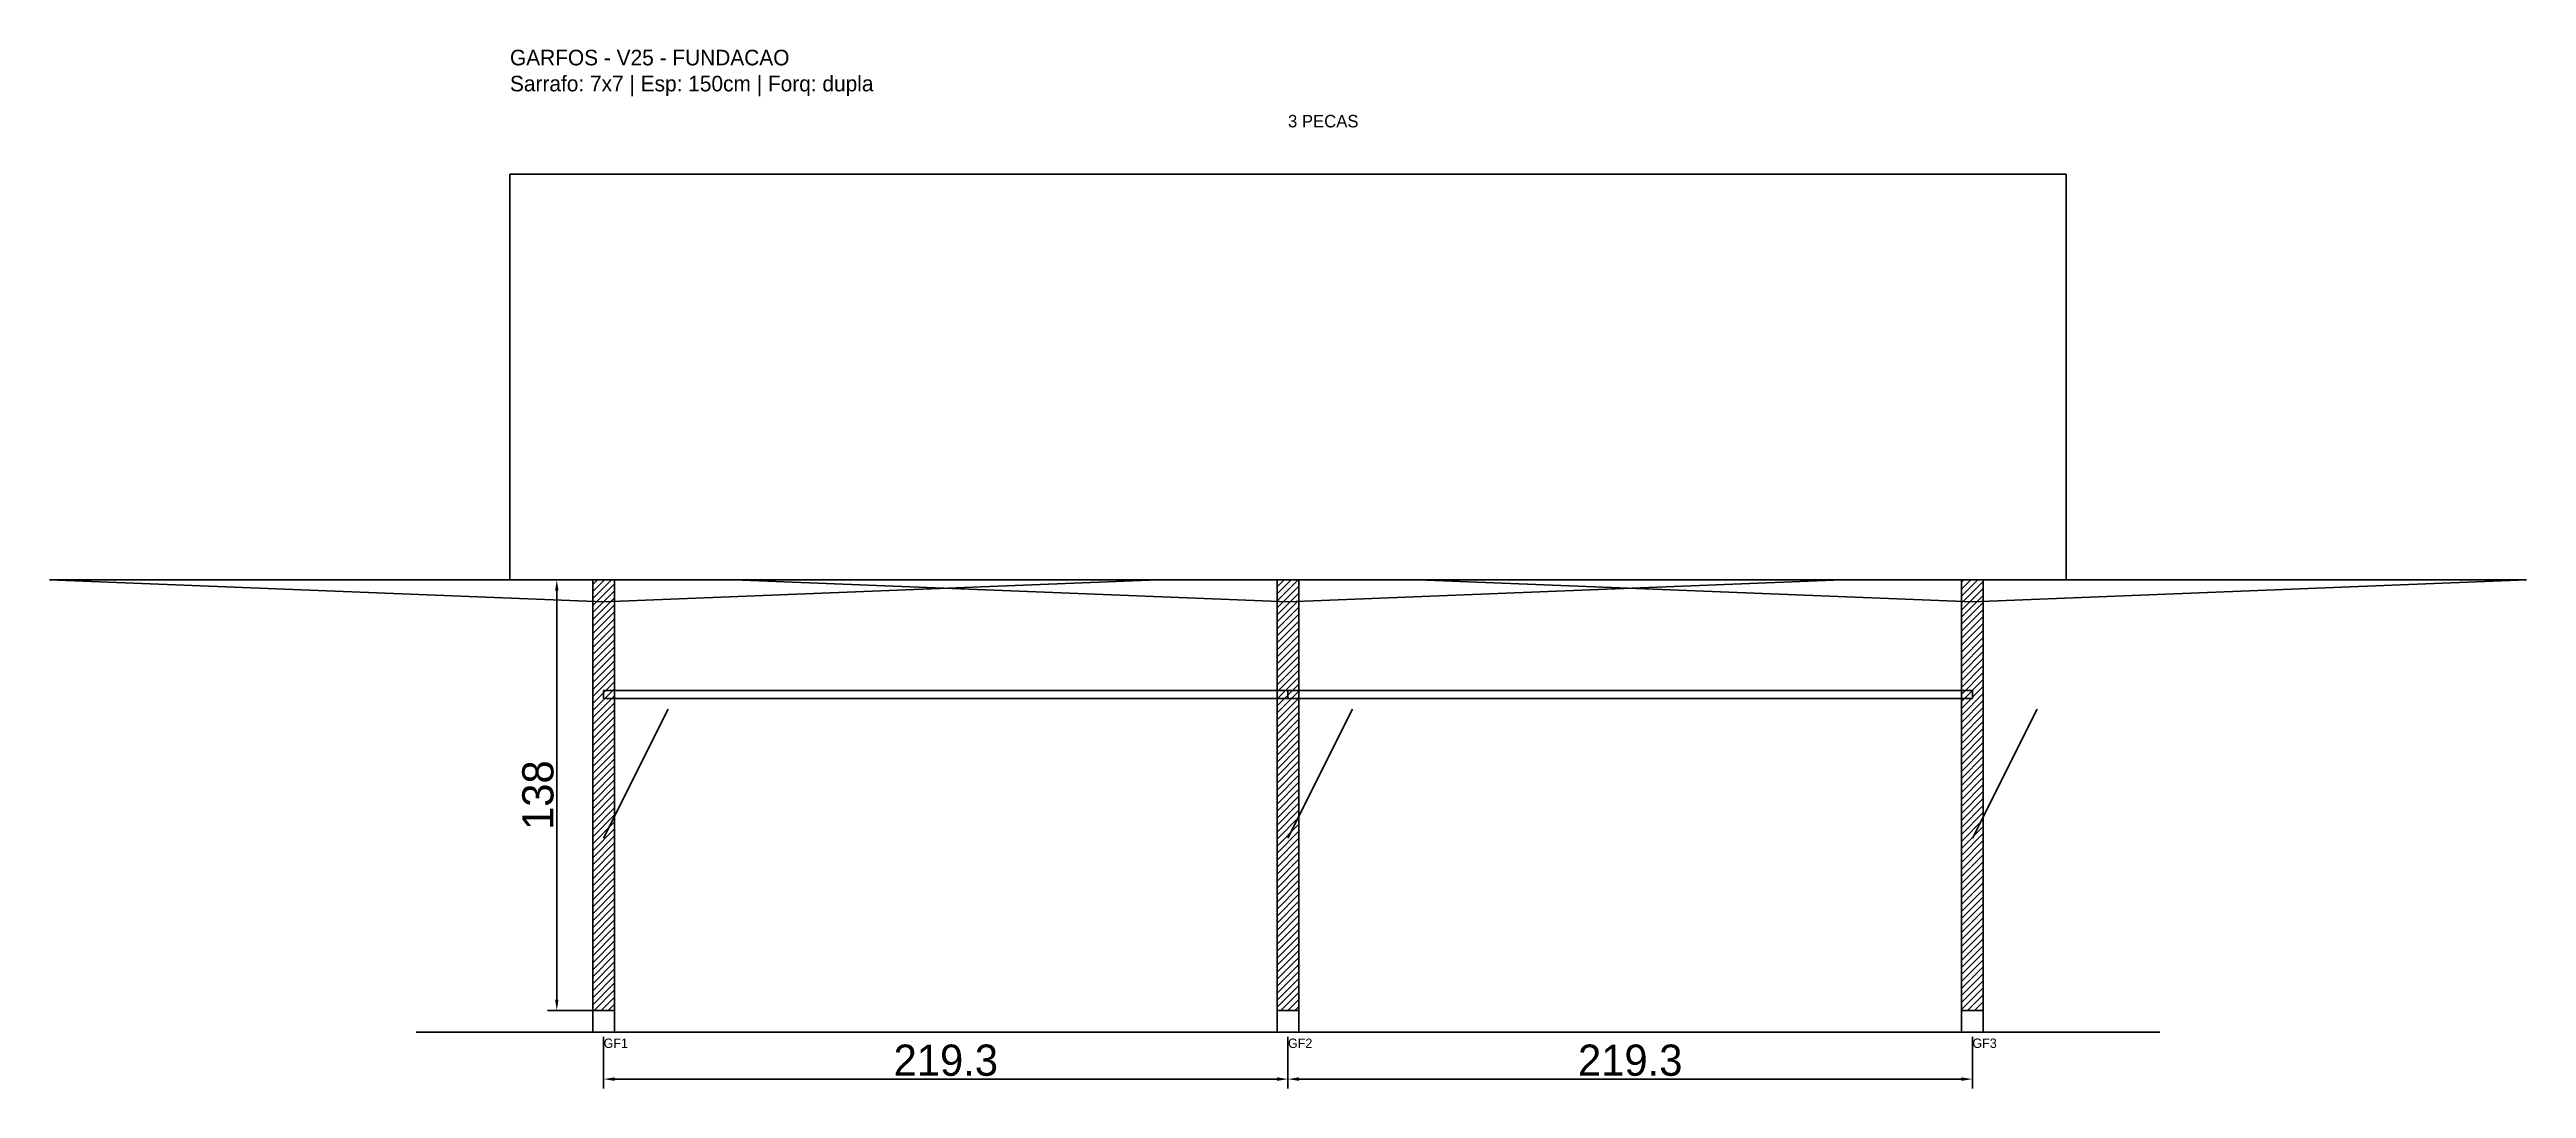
# Model space of a CAD drawing. Header units: metres. Extents: x -148 to 646, y -25 to 308.
import ezdxf

# ---------------------------------------------------------------- set-up
doc = ezdxf.new("R2010")
doc.units = ezdxf.units.M
for name, color, linetype in [('BARRA_ANCORAGEM', 1, 'Continuous'), ('COTA', 241, 'Continuous'), ('GARFOS OK', 3, 'Continuous'), ('NOME DA VIGA', 6, 'Continuous'), ('SARR_7x7', 40, 'Continuous'), ('TIRAS REESCORAMENTO', 252, 'Continuous'), ('VIGAS', 3, 'Continuous')]:
    doc.layers.add(name, color=color, linetype=linetype)
doc.dimstyles.new('EZ DXF', dxfattribs={"dimtxt": 10, "dimasz": 3.5, "dimexe": 3, "dimexo": 1.5, "dimgap": 1, "dimtad": 1, "dimdec": 1, "dimdsep": 46, "dimcen": 2.5, "dimazin": 3, "dimtfac": 1, "dimtmove": 0, "dimatfit": 3})

# ---------------------------------------------------------------- blocks, each defined once
blk = doc.blocks.new('_CLOSEDFILLED')
at = {"color": 0, "linetype": 'BYBLOCK'}
blk.add_solid([(-1, 0.16), (0, 0), (-1, -0.16)], dxfattribs=at)
blk = doc.blocks.new('*D2')
for p, q in [((30, -8.5), (30, -25)), ((249.25, -8.5), (249.25, -25)), ((33.5, -22), (245.75, -22))]:
    blk.add_line(p, q)
at = {"layer": 'Defpoints'}
for p in [(30, -7), (249.25, -7), (30, -22)]:
    blk.add_point(p, dxfattribs=at)
at = {"layer": 'COTA', "xscale": 3.5, "yscale": 3.5, "rotation": 180}
blk.add_blockref('_CLOSEDFILLED', (30, -22), dxfattribs=at)
at = {"layer": 'COTA', "xscale": 3.5, "yscale": 3.5}
blk.add_blockref('_CLOSEDFILLED', (249.25, -22), dxfattribs=at)
at = {"layer": 'COTA', "insert": (139.63, -16), "char_height": 10, "attachment_point": 5}
blk.add_mtext('219.3', dxfattribs=at)
blk = doc.blocks.new('*D3')
for p, q in [((249.25, -8.5), (249.25, -25)), ((468.5, -8.5), (468.5, -25)), ((252.75, -22), (465, -22))]:
    blk.add_line(p, q)
at = {"layer": 'Defpoints'}
for p in [(249.25, -7), (468.5, -7), (249.25, -22)]:
    blk.add_point(p, dxfattribs=at)
at = {"layer": 'COTA', "xscale": 3.5, "yscale": 3.5, "rotation": 180}
blk.add_blockref('_CLOSEDFILLED', (249.25, -22), dxfattribs=at)
at = {"layer": 'COTA', "xscale": 3.5, "yscale": 3.5}
blk.add_blockref('_CLOSEDFILLED', (468.5, -22), dxfattribs=at)
at = {"layer": 'COTA', "insert": (358.88, -16), "char_height": 10, "attachment_point": 5}
blk.add_mtext('219.3', dxfattribs=at)

msp = doc.modelspace()

# ---------------------------------------------------------------- hatches: boundary and pattern name
at = {"layer": 'COTA'}
h = msp.add_hatch(dxfattribs=at)
h.set_pattern_fill('ANSI31', scale=0.5)
h.paths.add_polyline_path([(26.5, 0), (33.5, 0), (33.5, 138), (26.5, 138)])
h = msp.add_hatch(dxfattribs=at)
h.set_pattern_fill('ANSI31', scale=0.5)
h.paths.add_polyline_path([(245.75, 0), (252.75, 0), (252.75, 138), (245.75, 138)])
h = msp.add_hatch(dxfattribs=at)
h.set_pattern_fill('ANSI31', scale=0.5)
h.paths.add_polyline_path([(465, 0), (472, 0), (472, 138), (465, 138)])

# ---------------------------------------------------------------- linework, layer by layer
at = {"layer": 'BARRA_ANCORAGEM'}
for p, q in [((30, 55.2), (50.7, 96.6)), ((249.25, 55.2), (269.95, 96.6)), ((468.5, 55.2), (489.2, 96.6))]:
    msp.add_line(p, q, dxfattribs=at)
at = {"layer": 'GARFOS OK'}
for p, q in [((30, 131), (-147.5, 138)), ((-147.5, 138), (207.5, 138)), ((30, 131), (207.5, 138)), ((249.25, 131), (71.75, 138)), ((71.75, 138), (426.75, 138)), ((249.25, 131), (426.75, 138)), ((468.5, 131), (291, 138)), ((291, 138), (646, 138)), ((468.5, 131), (646, 138))]:
    msp.add_line(p, q, dxfattribs=at)
at = {"layer": 'GARFOS OK', "linetype": 'CONTINUOUS'}
msp.add_line((-30, -7), (528.5, -7), dxfattribs=at)
at = {"layer": 'GARFOS OK'}
for points in [[(26.5, 0), (33.5, 0), (33.5, 138), (26.5, 138), (26.5, 0)], [(245.75, 0), (252.75, 0), (252.75, 138), (245.75, 138), (245.75, 0)], [(465, 0), (472, 0), (472, 138), (465, 138), (465, 0)]]:
    msp.add_lwpolyline(points, dxfattribs=at)
at = {"layer": 'SARR_7x7'}
for points in [[(26.5, -7), (33.5, -7), (33.5, 0), (26.5, 0), (26.5, -7)], [(245.75, -7), (252.75, -7), (252.75, 0), (245.75, 0), (245.75, -7)], [(465, -7), (472, -7), (472, 0), (465, 0), (465, -7)]]:
    msp.add_lwpolyline(points, dxfattribs=at)
at = {"layer": 'TIRAS REESCORAMENTO'}
for points in [[(30, 100), (249.25, 100), (249.25, 102.5), (30, 102.5), (30, 100)], [(249.25, 100), (468.5, 100), (468.5, 102.5), (249.25, 102.5), (249.25, 100)]]:
    msp.add_lwpolyline(points, dxfattribs=at)
at = {"layer": 'VIGAS'}
msp.add_lwpolyline([(0, 138), (498.5, 138), (498.5, 268), (0, 268), (0, 138)], dxfattribs=at)

# ---------------------------------------------------------------- texts
at = {"layer": 'NOME DA VIGA'}
for s, height, p in [('3 PECAS', 4, (249.25, 283)), ('GF1', 3, (30, -12)), ('GF2', 3, (249.25, -12)), ('GF3', 3, (468.5, -12))]:
    msp.add_text(s, height=height, dxfattribs=at).set_placement(p)
at = {"layer": 'NOME DA VIGA', "insert": (0, 293), "char_height": 5, "attachment_point": 7}
msp.add_mtext('GARFOS - V25 - FUNDACAO\\PSarrafo: 7x7 | Esp: 150cm | Forq: dupla', dxfattribs=at)

# ---------------------------------------------------------------- dimensions: what is measured, and where the dimension line sits
at = {"layer": 'COTA'}
msp.add_linear_dim(base=(15, 0), p1=(30, 0), p2=(30, 138), angle=90, dimstyle='EZ DXF', dxfattribs=at).render()
for base, p1, p2, picture, middle in [((30, -22), (30, -7), (249.25, -7), '*D2', (139.625, -16)), ((249.25, -22), (249.25, -7), (468.5, -7), '*D3', (358.875, -16))]:
    dim = msp.add_linear_dim(base=base, p1=p1, p2=p2, dimstyle='EZ DXF', dxfattribs=at)
    dim.commit()
    dim.dimension.update_dxf_attribs({"geometry": picture, "text_midpoint": middle})

doc.saveas('drawing.dxf')
